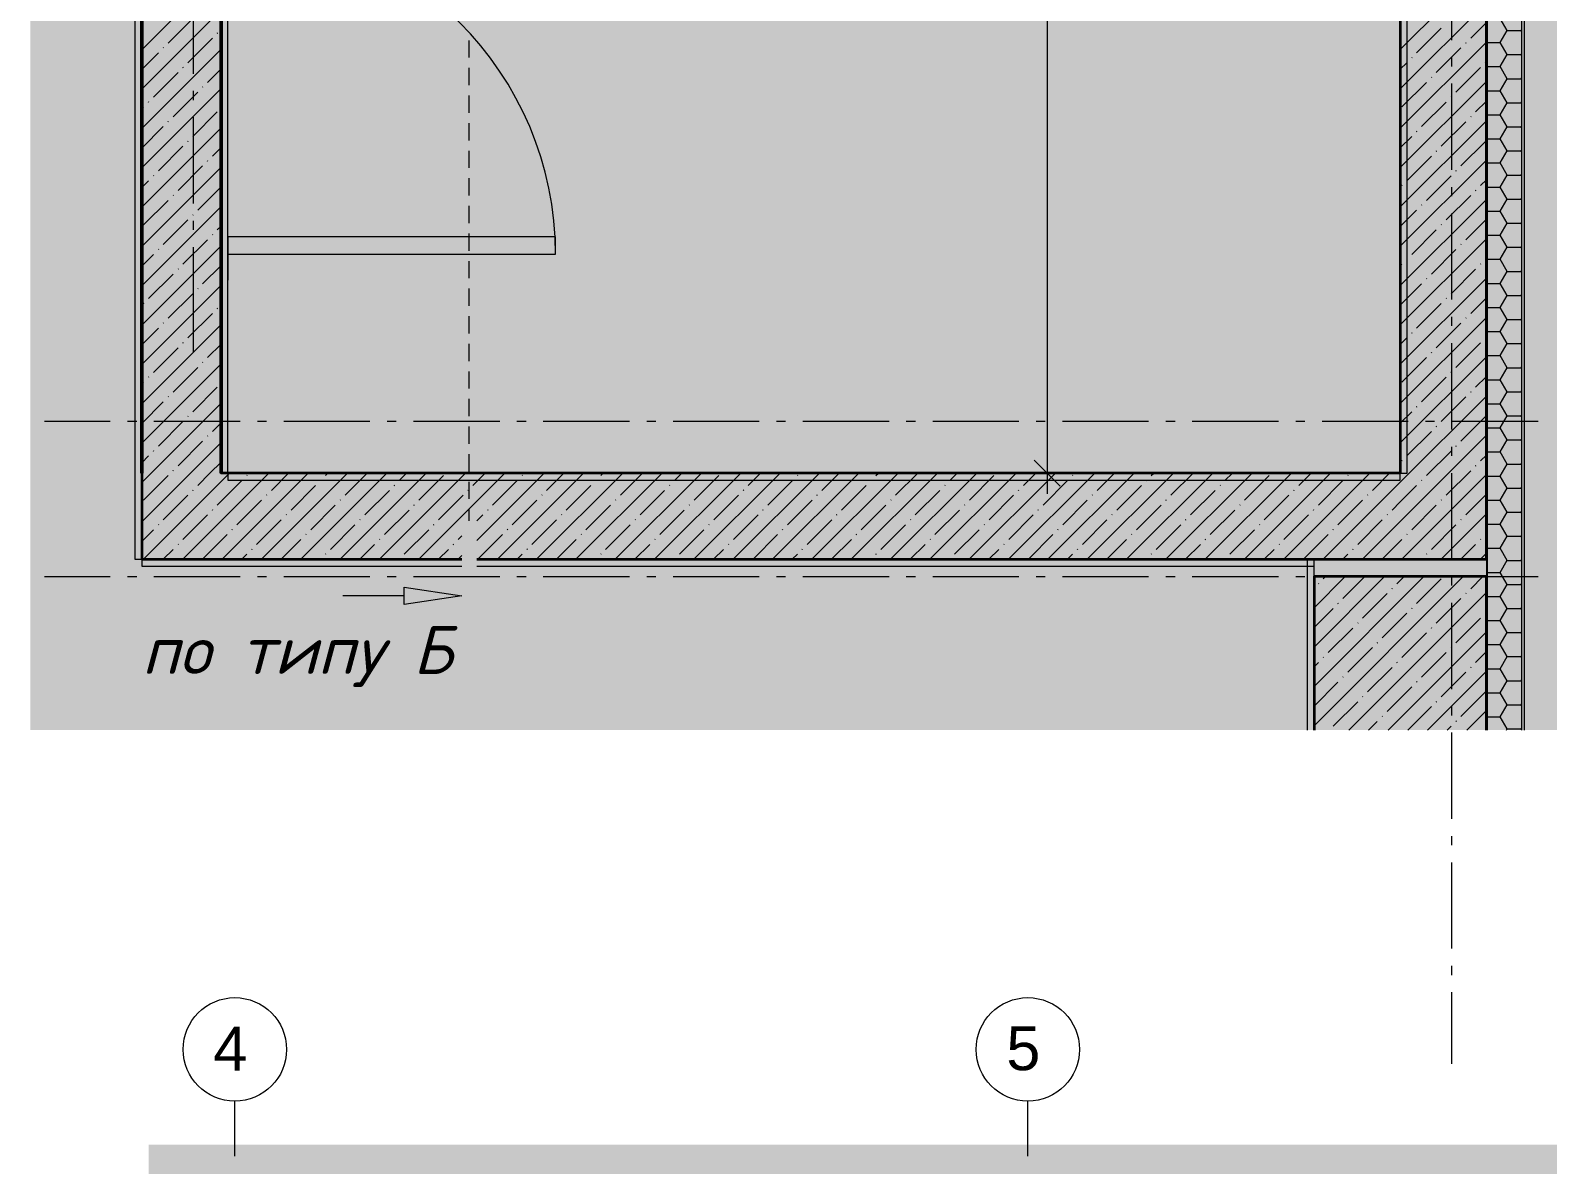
# Model space of a CAD drawing. Header units: millimetres. Extents: x -81576 to 1046824, y -248937 to 691537.
# Drawn here: x -63151 to -54349, y 615863 to 622442 of the extents above; entities that cross this region are included whole.
import ezdxf

# ---------------------------------------------------------------- set-up
doc = ezdxf.new("R2010")
doc.units = ezdxf.units.MM
doc.layers.add('PDF _Геометрия', color=7, linetype='Continuous', true_color=0x1d1d1d)
doc.layers.add('PDF _Сплошная заливка', color=7, linetype='Continuous', true_color=0xffffff)
doc.layers.add('PDF _Текст', color=7, linetype='Continuous')
doc.styles.add('PDF ArialMT', font='arial.ttf')
doc.styles.add('PDF ISOCPEUR Italic', font='isocpeui.ttf')

msp = doc.modelspace()

# ---------------------------------------------------------------- hatches: boundary and pattern name
at = {"layer": 'PDF _Сплошная заливка', "true_color": 0x636466, "transparency": 33554559}
h = msp.add_hatch(color=251, dxfattribs=at)
h.paths.add_polyline_path([(-60647.6, 619162.8), (-60981.3, 619112.8), (-60981.3, 619212.8)], flags=0)
h.paths.add_polyline_path([(-60647.6, 636704.9), (-60981.3, 636654.9), (-60981.3, 636754.9)], flags=0)
h.paths.add_polyline_path([(-63150.7, 618383.4), (-55744.3, 618383.4), (-55744.3, 619333.9), (-60560.9, 619333.9), (-60560.9, 618946.9), (-60647.6, 618946.9), (-60647.6, 619333.9), (-62504.3, 619333.9), (-62504.3, 619373.9), (-62544.3, 619373.9), (-62544.3, 636573.9), (-62504.3, 636573.9), (-62504.3, 636613.9), (-60647.6, 636613.9), (-60647.6, 636920.8), (-60560.9, 636920.8), (-60560.9, 636613.9), (-55744.3, 636613.9), (-55744.3, 637073.9), (-55704.3, 637073.9), (-55704.3, 637113.9), (-55244.3, 637113.9), (-55244.3, 637448.6), (-63150.7, 637448.6), (-63150.7, 619373.9)], flags=0)
h.paths.add_polyline_path([(-54484.3, 618383.4), (-53867.8, 618383.4), (-53867.8, 637448.6), (-54484.3, 637448.6), (-54484.3, 623149.7)], flags=0)
h.paths.add_polyline_path([(-55204.3, 619273.8), (-54704.3, 619273.8), (-54704.3, 619373.9), (-55704.3, 619373.9), (-55704.3, 619273.8)], flags=0)
h.paths.add_polyline_path([(-62004.3, 619873.9), (-55204.3, 619873.9), (-55204.3, 633073.9), (-56391, 632520.5), (-56438.2, 632326), (-56570.3, 632609.3), (-56617.6, 632414.8), (-57764.3, 631880.1), (-57764.3, 624613.9), (-57804.3, 624613.9), (-57804.3, 624573.9), (-58304.3, 624573.9), (-58304.3, 624613.9), (-58344.3, 624613.9), (-58344.3, 625193.9), (-60204.3, 625193.9), (-60204.3, 625273.9), (-62004.3, 625273.9), (-62004.3, 623149.7)], flags=0)
h.paths.add_polyline_path([(-57011.1, 632144.1), (-57085.1, 632144.1), (-57085.1, 632184.1), (-57005.1, 632184.1), (-57005.1, 632144.1)], flags=0)
h.paths.add_polyline_path([(-57011.1, 632150.1), (-57011.1, 632178.1), (-57079.1, 632178.1), (-57079.1, 632150.1), (-57039.1, 632150.1)], flags=0)
h.paths.add_polyline_path([(-58509.2, 636053.9), (-58304.3, 636053.9), (-58304.3, 636073.9), (-62004.3, 636073.9), (-62004.3, 636053.9)], flags=0)
h.paths.add_polyline_path([(-57804.3, 636053.9), (-55204.3, 636053.9), (-55204.3, 636073.9), (-57804.3, 636073.9)], flags=0)
for points in [[(-54704.3, 618383.4), (-54700.3, 618383.4), (-54700.3, 637448.6), (-54704.3, 637448.6), (-54704.3, 619273.8)], [(-62544.3, 619373.9), (-62504.3, 619373.9), (-62504.3, 636573.9), (-62544.3, 636573.9), (-62544.3, 619873.9)], [(-55204.3, 619373.9), (-54704.3, 619373.9), (-54704.3, 636073.9), (-55204.3, 636073.9), (-55204.3, 619833.9)], [(-62044.3, 619373.9), (-60647.6, 619373.9), (-60647.6, 619596.9), (-60560.9, 619596.9), (-60560.9, 619373.9), (-55204.3, 619373.9), (-55204.3, 619873.9), (-62504.3, 619873.9), (-62504.3, 619373.9)], [(-60647.6, 618946.9), (-60560.9, 618946.9), (-60560.9, 619596.9), (-60647.6, 619596.9), (-60647.6, 619112.8)], [(-55204.3, 618383.4), (-54704.3, 618383.4), (-54704.3, 619273.8), (-55704.3, 619273.8), (-55704.3, 618383.4)], [(-54204.3, 615562.9), (-54144.3, 615682.9), (-46064.3, 615682.9), (-46064.3, 615979.1), (-62464.3, 615979.1), (-62464.3, 615682.9), (-54384.3, 615682.9), (-54324.3, 615802.9), (-54264.3, 615682.9)]]:
    msp.add_hatch(color=251, dxfattribs=at).paths.add_polyline_path(points)
h = msp.add_hatch(color=251, dxfattribs=at)
h.paths.add_polyline_path([(-62044.3, 619333.9), (-60647.6, 619333.9), (-60647.6, 619373.9), (-62504.3, 619373.9), (-62504.3, 619333.9)], flags=0)
h.paths.add_polyline_path([(-60560.9, 619333.9), (-55704.3, 619333.9), (-55704.3, 619373.9), (-60560.9, 619373.9)], flags=0)

# ---------------------------------------------------------------- linework, layer by layer
at = {"layer": 'PDF _Геометрия', "color": 7, "lineweight": 9}
for points in [[(-54704.3, 637448.6), (-54704.3, 618383.4)], [(-54700.3, 637448.6), (-54700.3, 618383.4)], [(-57251.8, 636173.9), (-57251.8, 633092.3), (-57251.8, 619753.9)], [(-54904.3, 622386.1), (-54904.3, 622886.1)], [(-62204.3, 622190.6), (-62204.3, 622690.6)], [(-54904.3, 622233.2), (-54904.3, 622286.1)], [(-54904.3, 621633.2), (-54904.3, 622133.2)], [(-62204.3, 622037.7), (-62204.3, 622090.6)], [(-62204.3, 621437.7), (-62204.3, 621937.7)], [(-54904.3, 621480.2), (-54904.3, 621533.2)], [(-62204.3, 621284.7), (-62204.3, 621337.7)], [(-54904.3, 620880.2), (-54904.3, 621380.2)], [(-62204.3, 620573.9), (-62204.3, 621184.7)], [(-54904.3, 620727.3), (-54904.3, 620780.2)], [(-54904.3, 620127.3), (-54904.3, 620627.3)], [(-62686.9, 620173.9), (-63069.3, 620173.9)], [(-62533.9, 620173.9), (-62586.9, 620173.9)], [(-61933.9, 620173.9), (-62433.9, 620173.9)], [(-61781, 620173.9), (-61833.9, 620173.9)], [(-61181, 620173.9), (-61681, 620173.9)], [(-61028.1, 620173.9), (-61081, 620173.9)], [(-60428.1, 620173.9), (-60928.1, 620173.9)], [(-60275.2, 620173.9), (-60328.1, 620173.9)], [(-59675.2, 620173.9), (-60175.2, 620173.9)], [(-59522.3, 620173.9), (-59575.2, 620173.9)], [(-58922.3, 620173.9), (-59422.3, 620173.9)], [(-58769.4, 620173.9), (-58822.3, 620173.9)], [(-58169.4, 620173.9), (-58669.4, 620173.9)], [(-58016.4, 620173.9), (-58069.4, 620173.9)], [(-57416.4, 620173.9), (-57916.4, 620173.9)], [(-57263.5, 620173.9), (-57316.4, 620173.9)], [(-56663.5, 620173.9), (-57163.5, 620173.9)], [(-56510.6, 620173.9), (-56563.5, 620173.9)], [(-55910.6, 620173.9), (-56410.6, 620173.9)], [(-55757.7, 620173.9), (-55810.6, 620173.9)], [(-55157.7, 620173.9), (-55657.7, 620173.9)], [(-55004.8, 620173.9), (-55057.7, 620173.9)], [(-54404.8, 620173.9), (-54904.8, 620173.9)], [(-54904.3, 619974.4), (-54904.3, 620027.3)], [(-57145.7, 619873.9), (-57251.8, 619873.9), (-57371.8, 619873.9)], [(-54904.3, 619374.4), (-54904.3, 619874.4)], [(-63069.3, 619273.8), (-62686.9, 619273.8)], [(-62586.9, 619273.8), (-62533.9, 619273.8)], [(-62433.9, 619273.8), (-61933.9, 619273.8)], [(-61833.9, 619273.8), (-61781, 619273.8)], [(-61681, 619273.8), (-61181, 619273.8)], [(-61081, 619273.8), (-61028.1, 619273.8)], [(-60928.1, 619273.8), (-60428.1, 619273.8)], [(-60328.1, 619273.8), (-60275.2, 619273.8)], [(-60175.2, 619273.8), (-59675.2, 619273.8)], [(-59575.2, 619273.8), (-59522.3, 619273.8)], [(-59422.3, 619273.8), (-58922.3, 619273.8)], [(-58822.3, 619273.8), (-58769.4, 619273.8)], [(-58669.4, 619273.8), (-58169.4, 619273.8)], [(-58069.4, 619273.8), (-58016.4, 619273.8)], [(-57916.4, 619273.8), (-57416.4, 619273.8)], [(-57316.4, 619273.8), (-57263.5, 619273.8)], [(-57163.5, 619273.8), (-56663.5, 619273.8)], [(-56563.5, 619273.8), (-56510.6, 619273.8)], [(-56410.6, 619273.8), (-55910.6, 619273.8)], [(-55810.6, 619273.8), (-55757.7, 619273.8)], [(-55657.7, 619273.8), (-55157.7, 619273.8)], [(-55057.7, 619273.8), (-55004.8, 619273.8)], [(-54904.8, 619273.8), (-54404.8, 619273.8)], [(-54904.3, 619221.5), (-54904.3, 619274.4)], [(-60981.3, 619162.8), (-61337.5, 619162.8)], [(-54904.3, 618621.5), (-54904.3, 619121.5)], [(-54904.3, 618468.6), (-54904.3, 618521.5)], [(-54904.3, 617868.6), (-54904.3, 618368.6)], [(-54904.3, 617715.7), (-54904.3, 617768.6)], [(-54904.3, 617115.7), (-54904.3, 617615.7)], [(-54904.3, 616962.7), (-54904.3, 617015.7)], [(-54904.3, 616447.4), (-54904.3, 616862.7)], [(-61964.3, 615912.8), (-61964.3, 616231.4)], [(-57364.3, 615912.8), (-57364.3, 616231.4)]]:
    msp.add_lwpolyline(points, dxfattribs=at)
at = {"layer": 'PDF _Геометрия', "color": 7, "lineweight": 15}
for points in [[(-54500.3, 637448.6), (-54500.3, 618383.4)], [(-54484.3, 618383.4), (-54484.3, 637448.6)], [(-62504.3, 636073.9), (-62504.3, 636573.9), (-62544.3, 636573.9), (-62544.3, 619373.9), (-62504.3, 619373.9), (-62504.3, 619873.9)], [(-62044.3, 619873.9), (-62004.3, 619873.9), (-62004.3, 636073.9), (-62044.3, 636073.9)], [(-62004.3, 621143.9), (-62004.3, 620993.9)], [(-60647.6, 619373.9), (-62504.3, 619373.9), (-62504.3, 619333.9), (-60647.6, 619333.9)], [(-60560.9, 619333.9), (-55704.3, 619333.9), (-55704.3, 619373.9), (-60560.9, 619373.9)], [(-55704.3, 618383.4), (-55704.3, 619373.9), (-55744.3, 619373.9), (-55744.3, 618383.4)]]:
    msp.add_lwpolyline(points, dxfattribs=at)
at = {"layer": 'PDF _Геометрия', "color": 7, "lineweight": 35}
for points in [[(-60647.6, 636573.9), (-62504.3, 636573.9), (-62504.3, 636073.9), (-62504.3, 619873.9), (-62504.3, 619373.9), (-60647.6, 619373.9)], [(-60560.9, 619373.9), (-55204.3, 619373.9), (-54704.3, 619373.9), (-54704.3, 636073.9), (-55204.3, 636073.9), (-55204.3, 619873.9), (-62044.3, 619873.9), (-62044.3, 636073.9), (-55704.3, 636073.9), (-55704.3, 636573.9), (-60560.9, 636573.9)], [(-54704.3, 618383.4), (-54704.3, 619273.8), (-55704.3, 619273.8), (-55704.3, 618383.4)]]:
    msp.add_lwpolyline(points, dxfattribs=at)
at = {"layer": 'PDF _Геометрия', "color": 7, "lineweight": 50}
for points in [[(-62504.3, 619873.9), (-62504.3, 636073.9)], [(-62044.3, 636073.9), (-62044.3, 619873.9)]]:
    msp.add_lwpolyline(points, dxfattribs=at)
at = {"layer": 'PDF _Геометрия', "color": 7, "lineweight": 15}
for points in [[(-55204.3, 636073.9), (-55204.3, 619873.9), (-55164.3, 619873.9), (-55164.3, 636073.9)], [(-62004.3, 621143.9), (-60104.3, 621143.9), (-60104.3, 621243.9), (-62004.3, 621243.9)], [(-55204.3, 619873.9), (-62004.3, 619873.9), (-62004.3, 619833.9), (-55204.3, 619833.9)]]:
    msp.add_lwpolyline(points, close=True, dxfattribs=at)
at = {"layer": 'PDF _Геометрия', "color": 7, "lineweight": 9}
msp.add_lwpolyline([(-60104.3, 621143.9, 0.414213), (-62004.3, 623043.9), (-61867.7, 623057.3), (-61736.4, 623097.1), (-61615.4, 623161.8), (-61509.3, 623248.9), (-61422.2, 623355), (-61357.6, 623476), (-61317.7, 623607.3), (-61304.3, 623743.9)], format="xyb", dxfattribs=at)
at = {"layer": 'PDF _Геометрия', "color": 250, "lineweight": 9, "true_color": 0x2c2c2c}
for points in [[(-55204.3, 622330.3), (-54704.3, 622830.3)], [(-62504.3, 622329.4), (-62044.3, 622789.4)], [(-62504.3, 622101.3), (-62044.3, 622561.3)], [(-55204.3, 622102.2), (-54704.3, 622602.2)], [(-62351.1, 622368.5), (-62208.6, 622511.1)], [(-55109, 622311.5), (-54966.4, 622454)], [(-54795.4, 622397), (-54704.3, 622488.1)], [(-54583.8, 622441), (-54624.1, 622510.8)], [(-62237.1, 622254.5), (-62094.5, 622397)], [(-62066, 622425.5), (-62063.6, 622427.9)], [(-55204.3, 621874.1), (-54704.3, 622374.1)], [(-54823.9, 622368.5), (-54821.5, 622370.9)], [(-54700.3, 622371.2), (-54624, 622371.2)], [(-54624.1, 622371.2), (-54583.7, 622441)], [(-54583.8, 622301.3), (-54624.1, 622371.2)], [(-54583.7, 622441), (-54503.1, 622441)], [(-54503.1, 622441), (-54500.3, 622445.9)], [(-54500.3, 622436.1), (-54503.1, 622441)], [(-62504.3, 621873.2), (-62044.3, 622333.2)], [(-62504.3, 622215.4), (-62408.1, 622311.5)], [(-62379.6, 622340), (-62377.3, 622342.4)], [(-55137.5, 622283), (-55135.1, 622285.3)], [(-54994.9, 622197.4), (-54852.4, 622340)], [(-54624.1, 622231.5), (-54583.7, 622301.4)], [(-54583.7, 622301.3), (-54503.1, 622301.3)], [(-54503.1, 622301.4), (-54500.3, 622306.2)], [(-54500.3, 622296.4), (-54503.1, 622301.3)], [(-62436.7, 622054.9), (-62294.1, 622197.4)], [(-62265.6, 622225.9), (-62263.2, 622228.3)], [(-62123, 622140.4), (-62044.3, 622219.2)], [(-55204.3, 622216.2), (-55166, 622254.5)], [(-54880.9, 622083.4), (-54738.3, 622225.9)], [(-54709.8, 622254.5), (-54707.4, 622256.8)], [(-54700.3, 622231.5), (-54624, 622231.5)], [(-54583.8, 622161.6), (-54624.1, 622231.5)], [(-62504.3, 621645.1), (-62044.3, 622105.1)], [(-62151.5, 622111.9), (-62149.2, 622114.3)], [(-55204.3, 621646), (-54704.3, 622146)], [(-55194.5, 621997.9), (-55052, 622140.4)], [(-55023.5, 622168.9), (-55021.1, 622171.3)], [(-54624.1, 622091.8), (-54583.7, 622161.7)], [(-54583.7, 622161.6), (-54503.1, 622161.6)], [(-54503.1, 622161.7), (-54500.3, 622166.6)], [(-54500.3, 622156.7), (-54503.1, 622161.6)], [(-62465.2, 622026.4), (-62462.8, 622028.7)], [(-62322.6, 621940.8), (-62180, 622083.4)], [(-55080.5, 621883.8), (-54937.9, 622026.4)], [(-54909.4, 622054.9), (-54907, 622057.2)], [(-54766.8, 621969.3), (-54704.3, 622031.9)], [(-54700.3, 622091.8), (-54624, 622091.8)], [(-54583.8, 622022), (-54624.1, 622091.8)], [(-54624.1, 621952.2), (-54583.7, 622022)], [(-54583.7, 622022), (-54503.1, 622022)], [(-54503.1, 622022), (-54500.3, 622026.9)], [(-54500.3, 622017), (-54503.1, 622022)], [(-62504.3, 621987.3), (-62493.7, 621997.9)], [(-62208.6, 621826.8), (-62066, 621969.3)], [(-54795.4, 621940.8), (-54793, 621943.2)], [(-54700.3, 621952.1), (-54624, 621952.1)], [(-54583.8, 621882.3), (-54624.1, 621952.1)], [(-62504.3, 621759.2), (-62379.6, 621883.8)], [(-62504.3, 621417), (-62044.3, 621877)], [(-62351.1, 621912.3), (-62348.8, 621914.7)], [(-55204.3, 621417.9), (-54704.3, 621917.9)], [(-55109, 621855.3), (-55106.6, 621857.7)], [(-54966.4, 621769.8), (-54823.9, 621912.3)], [(-54624.1, 621812.5), (-54583.7, 621882.3)], [(-54583.7, 621882.3), (-54503.1, 621882.3)], [(-54503.1, 621882.3), (-54500.3, 621887.2)], [(-54500.3, 621877.4), (-54503.1, 621882.3)], [(-62408.1, 621627.2), (-62265.6, 621769.8)], [(-62237.1, 621798.3), (-62234.7, 621800.6)], [(-62094.5, 621712.7), (-62044.3, 621763)], [(-55204.3, 621760), (-55137.5, 621826.8)], [(-54852.4, 621655.7), (-54709.8, 621798.3)], [(-54700.3, 621812.4), (-54624, 621812.4)], [(-54583.8, 621742.6), (-54624.1, 621812.4)], [(-54503.1, 621742.6), (-54500.3, 621747.5)], [(-62123, 621684.2), (-62120.7, 621686.6)], [(-55204.3, 621189.8), (-54704.3, 621689.8)], [(-55166, 621570.2), (-55023.5, 621712.7)], [(-54994.9, 621741.2), (-54992.6, 621743.6)], [(-54700.3, 621672.8), (-54624, 621672.8)], [(-54624.1, 621672.8), (-54583.7, 621742.6)], [(-54583.8, 621602.9), (-54624.1, 621672.8)], [(-54583.7, 621742.6), (-54503.1, 621742.6)], [(-54500.3, 621737.7), (-54503.1, 621742.6)], [(-62504.3, 621188.9), (-62044.3, 621648.9)], [(-62436.7, 621598.7), (-62434.3, 621601)], [(-62294.1, 621513.1), (-62151.5, 621655.7)], [(-55052, 621456.1), (-54909.4, 621598.7)], [(-54880.9, 621627.2), (-54878.5, 621629.6)], [(-54738.3, 621541.7), (-54704.3, 621575.7)], [(-54624.1, 621533.1), (-54583.7, 621603)], [(-54583.7, 621602.9), (-54503.1, 621602.9)], [(-54503.1, 621603), (-54500.3, 621607.8)], [(-54500.3, 621598), (-54503.1, 621602.9)], [(-62504.3, 621531.1), (-62465.2, 621570.2)], [(-62322.6, 621484.6), (-62320.2, 621487)], [(-62180, 621399.1), (-62044.3, 621534.9)], [(-55194.5, 621541.7), (-55192.2, 621544)], [(-54937.9, 621342.1), (-54795.4, 621484.6)], [(-54766.8, 621513.1), (-54764.5, 621515.5)], [(-54700.3, 621533.1), (-54624, 621533.1)], [(-54583.8, 621463.2), (-54624.1, 621533.1)], [(-62504.3, 620960.8), (-62044.3, 621420.8)], [(-62493.7, 621313.6), (-62351.1, 621456.1)], [(-55204.3, 620961.7), (-54704.3, 621461.7)], [(-55204.3, 621303.8), (-55109, 621399.1)], [(-55080.5, 621427.6), (-55078.1, 621430)], [(-54624.1, 621393.4), (-54583.7, 621463.3)], [(-54583.7, 621463.2), (-54503.1, 621463.2)], [(-54503.1, 621463.3), (-54500.3, 621468.2)], [(-54500.3, 621458.3), (-54503.1, 621463.2)], [(-62379.6, 621199.5), (-62237.1, 621342.1)], [(-62208.6, 621370.6), (-62206.2, 621372.9)], [(-62066, 621285), (-62044.3, 621306.8)], [(-54966.4, 621313.6), (-54964.1, 621315.9)], [(-54823.9, 621228), (-54704.3, 621347.6)], [(-54700.3, 621393.4), (-54624, 621393.4)], [(-54583.8, 621323.5), (-54624.1, 621393.4)], [(-54624.1, 621253.7), (-54583.7, 621323.6)], [(-54583.7, 621323.6), (-54503.1, 621323.6)], [(-54503.1, 621323.6), (-54500.3, 621328.5)], [(-54500.3, 621318.6), (-54503.1, 621323.5)], [(-62265.6, 621085.5), (-62123, 621228)], [(-62094.5, 621256.5), (-62092.1, 621258.9)], [(-55204.3, 620733.6), (-54704.3, 621233.6)], [(-55137.5, 621142.5), (-54994.9, 621285)], [(-54700.3, 621253.7), (-54624, 621253.7)], [(-54583.8, 621183.9), (-54624.1, 621253.7)], [(-62504.3, 620732.7), (-62044.3, 621192.7)], [(-62504.3, 621074.9), (-62436.7, 621142.5)], [(-62408.1, 621171), (-62405.8, 621173.4)], [(-55023.5, 621028.4), (-54880.9, 621171)], [(-54852.4, 621199.5), (-54850, 621201.9)], [(-54624.1, 621114.1), (-54583.7, 621183.9)], [(-54583.7, 621183.9), (-54503.1, 621183.9)], [(-54503.1, 621183.9), (-54500.3, 621188.8)], [(-54500.3, 621179), (-54503.1, 621183.9)], [(-62294.1, 621056.9), (-62291.7, 621059.3)], [(-62151.5, 620971.4), (-62044.3, 621078.7)], [(-55204.3, 621075.7), (-55194.5, 621085.5)], [(-55166, 621114), (-55163.6, 621116.3)], [(-54909.4, 620914.4), (-54766.8, 621056.9)], [(-54738.3, 621085.5), (-54736, 621087.8)], [(-54709.8, 621114), (-54704.3, 621119.5)], [(-54700.3, 621114), (-54624, 621114)], [(-54583.8, 621044.2), (-54624.1, 621114)], [(-54624.1, 620974.4), (-54583.7, 621044.2)], [(-54583.7, 621044.2), (-54503.1, 621044.2)], [(-54503.1, 621044.2), (-54500.3, 621049.1)], [(-54500.3, 621039.3), (-54503.1, 621044.2)], [(-62504.3, 620504.6), (-62044.3, 620964.6)], [(-62465.2, 620885.9), (-62322.6, 621028.4)], [(-55204.3, 620505.5), (-54704.3, 621005.5)], [(-55204.3, 620847.6), (-55080.5, 620971.4)], [(-55052, 620999.9), (-55049.6, 621002.3)], [(-54700.3, 620974.3), (-54624, 620974.3)], [(-54583.8, 620904.5), (-54624.1, 620974.3)], [(-62351.1, 620771.8), (-62208.6, 620914.4)], [(-62180, 620942.9), (-62177.7, 620945.3)], [(-54937.9, 620885.9), (-54935.5, 620888.2)], [(-54795.4, 620800.3), (-54704.3, 620891.4)], [(-54624.1, 620834.7), (-54583.7, 620904.5)], [(-54583.7, 620904.5), (-54503.1, 620904.5)], [(-54503.1, 620904.5), (-54500.3, 620909.4)], [(-54500.3, 620899.6), (-54503.1, 620904.5)], [(-62493.7, 620857.4), (-62491.3, 620859.7)], [(-62237.1, 620657.8), (-62094.5, 620800.3)], [(-62066, 620828.8), (-62063.6, 620831.2)], [(-55109, 620714.8), (-54966.4, 620857.4)], [(-54700.3, 620834.7), (-54624, 620834.7)], [(-54583.8, 620764.8), (-54624.1, 620834.7)], [(-62504.3, 620276.5), (-62044.3, 620736.5)], [(-62504.3, 620618.7), (-62408.1, 620714.8)], [(-62379.6, 620743.3), (-62377.3, 620745.7)], [(-55204.3, 620277.4), (-54704.3, 620777.4)], [(-54994.9, 620600.7), (-54852.4, 620743.3)], [(-54823.9, 620771.8), (-54821.5, 620774.2)], [(-54700.3, 620695), (-54624, 620695)], [(-54624.1, 620695), (-54583.7, 620764.9)], [(-54583.8, 620625.1), (-54624.1, 620695)], [(-54583.7, 620764.8), (-54503.1, 620764.8)], [(-54503.1, 620764.9), (-54500.3, 620769.7)], [(-54500.3, 620759.9), (-54503.1, 620764.8)], [(-62265.6, 620629.3), (-62263.2, 620631.6)], [(-62123, 620543.7), (-62044.3, 620622.5)], [(-55204.3, 620619.5), (-55166, 620657.8)], [(-55137.5, 620686.3), (-55135.1, 620688.7)], [(-54880.9, 620486.7), (-54738.3, 620629.3)], [(-54709.8, 620657.8), (-54707.4, 620660.1)], [(-54624.1, 620555.3), (-54583.7, 620625.2)], [(-54583.7, 620625.1), (-54503.1, 620625.1)], [(-54503.1, 620625.2), (-54500.3, 620630.1)], [(-54500.3, 620620.2), (-54503.1, 620625.1)], [(-62436.7, 620458.2), (-62294.1, 620600.7)], [(-62151.5, 620515.2), (-62149.2, 620517.6)], [(-55204.3, 620049.3), (-54704.3, 620549.3)], [(-55194.5, 620401.2), (-55052, 620543.7)], [(-55023.5, 620572.2), (-55021.1, 620574.6)], [(-54700.3, 620555.3), (-54624, 620555.3)], [(-54583.8, 620485.5), (-54624.1, 620555.3)], [(-62504.3, 620048.4), (-62044.3, 620508.4)], [(-62465.2, 620429.7), (-62462.8, 620432)], [(-62322.6, 620344.1), (-62180, 620486.7)], [(-55080.5, 620287.1), (-54937.9, 620429.7)], [(-54909.4, 620458.2), (-54907, 620460.6)], [(-54766.8, 620372.6), (-54704.3, 620435.2)], [(-54624.1, 620415.7), (-54583.7, 620485.5)], [(-54583.7, 620485.5), (-54503.1, 620485.5)], [(-54503.1, 620485.5), (-54500.3, 620490.4)], [(-54500.3, 620480.5), (-54503.1, 620485.5)], [(-62504.3, 620390.6), (-62493.7, 620401.2)], [(-62208.6, 620230.1), (-62066, 620372.6)], [(-54795.4, 620344.1), (-54793, 620346.5)], [(-54700.3, 620415.6), (-54624, 620415.6)], [(-54583.8, 620345.8), (-54624.1, 620415.6)], [(-54624.1, 620276), (-54583.7, 620345.8)], [(-54583.7, 620345.8), (-54503.1, 620345.8)], [(-54503.1, 620345.8), (-54500.3, 620350.7)], [(-54500.3, 620340.9), (-54503.1, 620345.8)], [(-62504.3, 620162.5), (-62379.6, 620287.1)], [(-62504.3, 619820.3), (-62450.7, 619873.9), (-62044.3, 620280.3)], [(-62351.1, 620315.6), (-62348.8, 620318)], [(-55651.6, 619373.9), (-55204.3, 619821.2), (-54704.3, 620321.2)], [(-55109, 620258.6), (-55106.6, 620261)], [(-54966.4, 620173.1), (-54823.9, 620315.6)], [(-54700.3, 620275.9), (-54624, 620275.9)], [(-54583.8, 620206.1), (-54624.1, 620275.9)], [(-62408.1, 620030.5), (-62265.6, 620173.1)], [(-62237.1, 620201.6), (-62234.7, 620203.9)], [(-62094.5, 620116), (-62044.3, 620166.3)], [(-55204.3, 620163.3), (-55137.5, 620230.1)], [(-54852.4, 620059), (-54709.8, 620201.6)], [(-54624.1, 620136.3), (-54583.7, 620206.1)], [(-54583.7, 620206.1), (-54503.1, 620206.1)], [(-54503.1, 620206.1), (-54500.3, 620211)], [(-54500.3, 620201.2), (-54503.1, 620206.1)], [(-62123, 620087.5), (-62120.7, 620089.9)], [(-55423.5, 619373.9), (-55204.3, 619593.1), (-54704.3, 620093.1)], [(-55166, 619973.5), (-55023.5, 620116)], [(-54994.9, 620144.5), (-54992.6, 620146.9)], [(-54700.3, 620136.3), (-54624, 620136.3)], [(-54583.8, 620066.4), (-54624.1, 620136.3)], [(-62504.3, 619592.2), (-62222.6, 619873.9), (-62044.3, 620052.2)], [(-62436.7, 620002), (-62434.3, 620004.4)], [(-62294.1, 619916.4), (-62151.5, 620059)], [(-55052, 619859.4), (-54909.4, 620002)], [(-54880.9, 620030.5), (-54878.5, 620032.9)], [(-54700.3, 619996.6), (-54624, 619996.6)], [(-54624.1, 619996.6), (-54583.7, 620066.5)], [(-54583.8, 619926.7), (-54624.1, 619996.6)], [(-54583.7, 620066.4), (-54503.1, 620066.4)], [(-54503.1, 620066.5), (-54500.3, 620071.3)], [(-54500.3, 620061.5), (-54503.1, 620066.4)], [(-62504.3, 619934.4), (-62465.2, 619973.5)], [(-62180, 619802.4), (-62108.6, 619873.9), (-62044.3, 619938.2)], [(-55194.5, 619945), (-55192.2, 619947.3)], [(-54766.8, 619916.4), (-54764.5, 619918.8)], [(-54738.3, 619945), (-54704.3, 619979)], [(-54624.1, 619856.9), (-54583.7, 619926.8)], [(-54583.7, 619926.7), (-54503.1, 619926.7)], [(-54503.1, 619926.8), (-54500.3, 619931.7)], [(-54500.3, 619921.8), (-54503.1, 619926.7)], [(-62494.6, 619373.9), (-61994.6, 619873.9)], [(-62493.7, 619716.9), (-62351.1, 619859.4)], [(-62322.6, 619887.9), (-62320.2, 619890.3)], [(-62266.5, 619373.9), (-61766.5, 619873.9)], [(-62066, 619688.4), (-61923.4, 619830.9)], [(-62038.4, 619373.9), (-61538.4, 619873.9)], [(-61894.9, 619859.4), (-61892.6, 619861.8)], [(-61810.3, 619373.9), (-61310.3, 619873.9)], [(-61752.4, 619773.9), (-61652.4, 619873.9)], [(-61582.2, 619373.9), (-61082.2, 619873.9)], [(-61467.2, 619830.9), (-61464.9, 619833.3)], [(-61438.7, 619859.4), (-61424.3, 619873.9)], [(-61354.1, 619373.9), (-60854.1, 619873.9)], [(-61324.7, 619745.4), (-61196.2, 619873.9)], [(-61126, 619373.9), (-60626, 619873.9)], [(-61011, 619830.9), (-60968.1, 619873.9)], [(-60897.9, 619373.9), (-60397.9, 619873.9)], [(-60897, 619716.9), (-60754.4, 619859.4)], [(-60583.4, 619802.4), (-60511.9, 619873.9)], [(-60560.9, 619482.7), (-60169.8, 619873.9)], [(-60469.3, 619688.4), (-60326.8, 619830.9)], [(-60441.7, 619373.9), (-59941.7, 619873.9)], [(-60298.2, 619859.4), (-60295.9, 619861.8)], [(-60213.6, 619373.9), (-59713.6, 619873.9)], [(-60155.7, 619773.9), (-60055.7, 619873.9)], [(-59985.5, 619373.9), (-59485.5, 619873.9)], [(-59870.6, 619830.9), (-59868.2, 619833.3)], [(-59842, 619859.4), (-59827.6, 619873.9)], [(-59757.4, 619373.9), (-59257.4, 619873.9)], [(-59728, 619745.4), (-59599.5, 619873.9)], [(-59529.3, 619373.9), (-59029.3, 619873.9)], [(-59414.4, 619830.9), (-59371.4, 619873.9)], [(-59301.2, 619373.9), (-58801.2, 619873.9)], [(-59300.3, 619716.9), (-59157.7, 619859.4)], [(-59073.1, 619373.9), (-58573.1, 619873.9)], [(-58986.7, 619802.4), (-58915.2, 619873.9)], [(-58872.6, 619688.4), (-58730.1, 619830.9)], [(-58845, 619373.9), (-58345, 619873.9)], [(-58701.5, 619859.4), (-58699.2, 619861.8)], [(-58616.9, 619373.9), (-58116.9, 619873.9)], [(-58559, 619773.9), (-58459, 619873.9)], [(-58388.8, 619373.9), (-57888.8, 619873.9)], [(-58273.9, 619830.9), (-58271.5, 619833.3)], [(-58245.3, 619859.4), (-58230.9, 619873.9)], [(-58160.7, 619373.9), (-57660.7, 619873.9)], [(-58131.3, 619745.4), (-58002.8, 619873.9)], [(-57932.6, 619373.9), (-57432.6, 619873.9)], [(-57817.7, 619830.9), (-57774.7, 619873.9)], [(-57704.5, 619373.9), (-57204.5, 619873.9)], [(-57703.6, 619716.9), (-57561.1, 619859.4)], [(-57476.4, 619373.9), (-56976.4, 619873.9)], [(-57390, 619802.4), (-57318.5, 619873.9)], [(-57275.9, 619688.4), (-57133.4, 619830.9)], [(-57248.3, 619373.9), (-56748.3, 619873.9)], [(-57104.9, 619859.4), (-57102.5, 619861.8)], [(-57020.2, 619373.9), (-56520.2, 619873.9)], [(-56962.3, 619773.9), (-56862.3, 619873.9)], [(-56792.1, 619373.9), (-56292.1, 619873.9)], [(-56677.2, 619830.9), (-56674.8, 619833.3)], [(-56648.7, 619859.4), (-56634.2, 619873.9)], [(-56564, 619373.9), (-56064, 619873.9)], [(-56534.6, 619745.4), (-56406.1, 619873.9)], [(-56335.9, 619373.9), (-55835.9, 619873.9)], [(-56221, 619830.9), (-56178, 619873.9)], [(-56107.8, 619373.9), (-55607.8, 619873.9)], [(-56106.9, 619716.9), (-55964.4, 619859.4)], [(-55879.7, 619373.9), (-55379.7, 619873.9)], [(-55793.3, 619802.4), (-55721.8, 619873.9)], [(-55679.2, 619688.4), (-55536.7, 619830.9)], [(-55508.2, 619859.4), (-55505.8, 619861.8)], [(-55365.6, 619773.9), (-55265.6, 619873.9)], [(-55195.4, 619373.9), (-54704.3, 619865)], [(-55080.5, 619830.9), (-55078.1, 619833.3)], [(-54937.9, 619745.4), (-54795.4, 619887.9)], [(-54700.3, 619856.9), (-54624, 619856.9)], [(-54583.8, 619787.1), (-54624.1, 619856.9)], [(-62379.6, 619602.8), (-62237.1, 619745.4)], [(-62208.6, 619773.9), (-62206.2, 619776.3)], [(-61780.9, 619745.4), (-61778.5, 619747.7)], [(-61638.3, 619659.8), (-61495.8, 619802.4)], [(-61210.6, 619631.3), (-61068.1, 619773.9)], [(-61039.6, 619802.4), (-61037.2, 619804.8)], [(-60782.9, 619602.8), (-60640.4, 619745.4)], [(-60611.9, 619773.9), (-60609.5, 619776.3)], [(-60184.2, 619745.4), (-60181.8, 619747.7)], [(-60041.6, 619659.8), (-59899.1, 619802.4)], [(-59613.9, 619631.3), (-59471.4, 619773.9)], [(-59442.9, 619802.4), (-59440.5, 619804.8)], [(-59186.3, 619602.8), (-59043.7, 619745.4)], [(-59015.2, 619773.9), (-59012.8, 619776.3)], [(-58587.5, 619745.4), (-58585.1, 619747.7)], [(-58444.9, 619659.8), (-58302.4, 619802.4)], [(-58017.2, 619631.3), (-57874.7, 619773.9)], [(-57846.2, 619802.4), (-57843.8, 619804.8)], [(-57589.6, 619602.8), (-57447, 619745.4)], [(-57418.5, 619773.9), (-57416.1, 619776.3)], [(-56990.8, 619745.4), (-56988.4, 619747.7)], [(-56848.2, 619659.8), (-56705.7, 619802.4)], [(-56420.6, 619631.3), (-56278, 619773.9)], [(-56249.5, 619802.4), (-56247.1, 619804.8)], [(-55992.9, 619602.8), (-55850.3, 619745.4)], [(-55821.8, 619773.9), (-55819.4, 619776.3)], [(-55394.1, 619745.4), (-55391.7, 619747.7)], [(-55251.6, 619659.8), (-55204.3, 619707.1), (-55109, 619802.4)], [(-54823.9, 619631.3), (-54704.3, 619750.9)], [(-54624.1, 619717.3), (-54583.7, 619787.1)], [(-54583.7, 619787.1), (-54503.1, 619787.1)], [(-54503.1, 619787.1), (-54500.3, 619792)], [(-54500.3, 619782.1), (-54503.1, 619787.1)], [(-62094.5, 619659.8), (-62092.1, 619662.2)], [(-61952, 619574.3), (-61809.4, 619716.9)], [(-61524.3, 619545.8), (-61381.7, 619688.4)], [(-61353.2, 619716.9), (-61350.8, 619719.2)], [(-61096.6, 619517.3), (-60954, 619659.8)], [(-60925.5, 619688.4), (-60923.1, 619690.7)], [(-60497.8, 619659.8), (-60495.5, 619662.2)], [(-60355.3, 619574.3), (-60212.7, 619716.9)], [(-59927.6, 619545.8), (-59785, 619688.4)], [(-59756.5, 619716.9), (-59754.1, 619719.2)], [(-59499.9, 619517.3), (-59357.3, 619659.8)], [(-59328.8, 619688.4), (-59326.4, 619690.7)], [(-58901.1, 619659.8), (-58898.8, 619662.2)], [(-58758.6, 619574.3), (-58616, 619716.9)], [(-58330.9, 619545.8), (-58188.3, 619688.4)], [(-58159.8, 619716.9), (-58157.4, 619719.2)], [(-57903.2, 619517.3), (-57760.6, 619659.8)], [(-57732.1, 619688.4), (-57729.8, 619690.7)], [(-57304.4, 619659.8), (-57302.1, 619662.2)], [(-57161.9, 619574.3), (-57019.3, 619716.9)], [(-56734.2, 619545.8), (-56591.6, 619688.4)], [(-56563.1, 619716.9), (-56560.8, 619719.2)], [(-56306.5, 619517.3), (-56163.9, 619659.8)], [(-56135.4, 619688.4), (-56133.1, 619690.7)], [(-55707.8, 619659.8), (-55705.4, 619662.2)], [(-55565.2, 619574.3), (-55422.6, 619716.9)], [(-55137.5, 619545.8), (-54994.9, 619688.4)], [(-54967.3, 619373.9), (-54704.3, 619636.9)], [(-54966.4, 619716.9), (-54964.1, 619719.2)], [(-54700.3, 619717.2), (-54624, 619717.2)], [(-54583.8, 619647.4), (-54624.1, 619717.2)], [(-54624.1, 619577.6), (-54583.7, 619647.4)], [(-54583.7, 619647.4), (-54503.1, 619647.4)], [(-54503.1, 619647.4), (-54500.3, 619652.3)], [(-54500.3, 619642.5), (-54503.1, 619647.4)], [(-62408.1, 619574.3), (-62405.8, 619576.7)], [(-62265.6, 619488.8), (-62123, 619631.3)], [(-61980.5, 619545.8), (-61978.1, 619548.2)], [(-61837.9, 619460.3), (-61695.3, 619602.8)], [(-61666.8, 619631.3), (-61664.5, 619633.7)], [(-61410.2, 619431.7), (-61267.7, 619574.3)], [(-61239.1, 619602.8), (-61236.8, 619605.2)], [(-60811.5, 619574.3), (-60809.1, 619576.7)], [(-60560.9, 619596.8), (-60526.3, 619631.3)], [(-60383.8, 619545.8), (-60381.4, 619548.2)], [(-60241.2, 619460.3), (-60098.7, 619602.8)], [(-60070.1, 619631.3), (-60067.8, 619633.7)], [(-59813.5, 619431.7), (-59671, 619574.3)], [(-59642.5, 619602.8), (-59640.1, 619605.2)], [(-59214.8, 619574.3), (-59212.4, 619576.7)], [(-59072.2, 619488.8), (-58929.6, 619631.3)], [(-58787.1, 619545.8), (-58784.7, 619548.2)], [(-58644.5, 619460.3), (-58502, 619602.8)], [(-58473.4, 619631.3), (-58471.1, 619633.7)], [(-58216.8, 619431.7), (-58074.3, 619574.3)], [(-58045.8, 619602.8), (-58043.4, 619605.2)], [(-57618.1, 619574.3), (-57615.7, 619576.7)], [(-57475.5, 619488.8), (-57333, 619631.3)], [(-57190.4, 619545.8), (-57188, 619548.2)], [(-57047.8, 619460.3), (-56905.3, 619602.8)], [(-56876.8, 619631.3), (-56874.4, 619633.7)], [(-56620.1, 619431.7), (-56477.6, 619574.3)], [(-56449.1, 619602.8), (-56446.7, 619605.2)], [(-56021.4, 619574.3), (-56019, 619576.7)], [(-55878.8, 619488.8), (-55736.3, 619631.3)], [(-55593.7, 619545.8), (-55591.3, 619548.2)], [(-55451.1, 619460.3), (-55308.6, 619602.8)], [(-55280.1, 619631.3), (-55277.7, 619633.7)], [(-55023.5, 619431.7), (-54880.9, 619574.3)], [(-54852.4, 619602.8), (-54850, 619605.2)], [(-54700.3, 619577.5), (-54624, 619577.5)], [(-54583.8, 619507.7), (-54624.1, 619577.5)], [(-62504.3, 619478.2), (-62436.7, 619545.8)], [(-62294.1, 619460.3), (-62291.7, 619462.6)], [(-62151.5, 619374.7), (-62009, 619517.3)], [(-61696.2, 619373.9), (-61581.3, 619488.8)], [(-61552.8, 619517.3), (-61550.4, 619519.6)], [(-61240, 619373.9), (-61153.6, 619460.3)], [(-61125.1, 619488.8), (-61122.7, 619491.1)], [(-60982.5, 619403.2), (-60840, 619545.8)], [(-60697.4, 619460.3), (-60695, 619462.6)], [(-60668.9, 619488.8), (-60647.6, 619510)], [(-60554.8, 619374.7), (-60412.3, 619517.3)], [(-60099.5, 619373.9), (-59984.6, 619488.8)], [(-59956.1, 619517.3), (-59953.7, 619519.6)], [(-59643.3, 619373.9), (-59556.9, 619460.3)], [(-59528.4, 619488.8), (-59526, 619491.1)], [(-59385.8, 619403.2), (-59243.3, 619545.8)], [(-59100.7, 619460.3), (-59098.3, 619462.6)], [(-58958.2, 619374.7), (-58815.6, 619517.3)], [(-58502.8, 619373.9), (-58387.9, 619488.8)], [(-58359.4, 619517.3), (-58357, 619519.6)], [(-58046.6, 619373.9), (-57960.2, 619460.3)], [(-57931.7, 619488.8), (-57929.3, 619491.1)], [(-57789.2, 619403.2), (-57646.6, 619545.8)], [(-57504, 619460.3), (-57501.7, 619462.6)], [(-57361.5, 619374.7), (-57218.9, 619517.3)], [(-56906.1, 619373.9), (-56791.2, 619488.8)], [(-56762.7, 619517.3), (-56760.3, 619519.6)], [(-56449.9, 619373.9), (-56363.5, 619460.3)], [(-56335, 619488.8), (-56332.7, 619491.1)], [(-56192.5, 619403.2), (-56049.9, 619545.8)], [(-55907.3, 619460.3), (-55905, 619462.6)], [(-55764.8, 619374.7), (-55622.2, 619517.3)], [(-55309.4, 619373.9), (-55204.3, 619479), (-55194.5, 619488.8)], [(-55166, 619517.3), (-55163.6, 619519.6)], [(-54853.2, 619373.9), (-54766.8, 619460.3)], [(-54738.3, 619488.8), (-54736, 619491.1)], [(-54709.8, 619517.3), (-54704.3, 619522.8)], [(-54624.1, 619437.9), (-54583.7, 619507.7)], [(-54583.7, 619507.7), (-54503.1, 619507.7)], [(-54503.1, 619507.7), (-54500.3, 619512.6)], [(-54500.3, 619502.8), (-54503.1, 619507.7)], [(-62380.5, 619373.9), (-62322.6, 619431.7)], [(-61924.3, 619373.9), (-61894.9, 619403.2)], [(-61866.4, 619431.7), (-61864, 619434.1)], [(-61468.1, 619373.9), (-61467.2, 619374.7)], [(-61438.7, 619403.2), (-61436.4, 619405.6)], [(-61011, 619374.7), (-61008.7, 619377.1)], [(-60783.8, 619373.9), (-60725.9, 619431.7)], [(-60669.8, 619373.9), (-60647.6, 619396)], [(-60327.6, 619373.9), (-60298.2, 619403.2)], [(-60269.7, 619431.7), (-60267.4, 619434.1)], [(-59871.4, 619373.9), (-59870.6, 619374.7)], [(-59842, 619403.2), (-59839.7, 619405.6)], [(-59414.4, 619374.7), (-59412, 619377.1)], [(-59187.1, 619373.9), (-59129.2, 619431.7)], [(-58730.9, 619373.9), (-58701.5, 619403.2)], [(-58673, 619431.7), (-58670.7, 619434.1)], [(-58274.7, 619373.9), (-58273.9, 619374.7)], [(-58245.3, 619403.2), (-58243, 619405.6)], [(-57817.7, 619374.7), (-57815.3, 619377.1)], [(-57590.4, 619373.9), (-57532.5, 619431.7)], [(-57134.2, 619373.9), (-57104.9, 619403.2)], [(-57076.3, 619431.7), (-57074, 619434.1)], [(-56678, 619373.9), (-56677.2, 619374.7)], [(-56648.7, 619403.2), (-56646.3, 619405.6)], [(-56221, 619374.7), (-56218.6, 619377.1)], [(-55993.7, 619373.9), (-55935.9, 619431.7)], [(-55537.5, 619373.9), (-55508.2, 619403.2)], [(-55479.7, 619431.7), (-55477.3, 619434.1)], [(-55081.3, 619373.9), (-55080.5, 619374.7)], [(-55052, 619403.2), (-55049.6, 619405.6)], [(-54739.2, 619373.9), (-54704.3, 619408.8)], [(-54700.3, 619437.9), (-54624, 619437.9)], [(-54583.8, 619368), (-54624.1, 619437.9)], [(-54503.1, 619368.1), (-54500.3, 619372.9)], [(-54700.3, 619298.2), (-54624, 619298.2)], [(-54624.1, 619298.2), (-54583.7, 619368.1)], [(-54583.8, 619228.3), (-54624.1, 619298.2)], [(-54583.7, 619368), (-54503.1, 619368)], [(-54500.3, 619363.1), (-54503.1, 619368)], [(-55704.3, 619093.1), (-55523.5, 619273.8)], [(-55704.3, 618865), (-55295.4, 619273.8)], [(-55704.3, 618636.9), (-55067.3, 619273.8)], [(-55704.3, 618408.8), (-54839.2, 619273.8)], [(-55679.2, 619232.2), (-55676.9, 619234.5)], [(-55650.7, 619260.7), (-55637.5, 619273.8)], [(-55536.7, 619146.6), (-55409.4, 619273.8)], [(-55251.6, 619203.6), (-55249.2, 619206)], [(-55223, 619232.2), (-55181.3, 619273.8)], [(-55109, 619118.1), (-54966.4, 619260.7)], [(-54795.4, 619203.6), (-54725.1, 619273.8)], [(-54624.1, 619158.5), (-54583.7, 619228.4)], [(-54583.7, 619228.3), (-54503.1, 619228.3)], [(-54503.1, 619228.4), (-54500.3, 619233.3)], [(-54500.3, 619223.4), (-54503.1, 619228.3)], [(-55565.2, 619118.1), (-55562.8, 619120.5)], [(-55501.6, 618383.4), (-54704.3, 619180.7)], [(-55422.6, 619032.6), (-55280.1, 619175.1)], [(-54994.9, 619004.1), (-54852.4, 619146.6)], [(-54823.9, 619175.1), (-54821.5, 619177.5)], [(-54700.3, 619158.5), (-54624, 619158.5)], [(-54583.8, 619088.6), (-54624.1, 619158.5)], [(-55704.3, 618979), (-55593.7, 619089.6)], [(-55308.6, 618918.5), (-55166, 619061.1)], [(-55137.5, 619089.6), (-55135.1, 619092)], [(-54880.9, 618890), (-54738.3, 619032.6)], [(-54709.8, 619061.1), (-54707.4, 619063.5)], [(-54700.3, 619018.8), (-54624, 619018.8)], [(-54624.1, 619018.8), (-54583.7, 619088.7)], [(-54583.8, 618949), (-54624.1, 619018.8)], [(-54583.7, 619088.7), (-54503.1, 619088.7)], [(-54503.1, 619088.7), (-54500.3, 619093.6)], [(-54500.3, 619083.7), (-54503.1, 619088.6)], [(-55622.2, 618833), (-55479.7, 618975.5)], [(-55451.1, 619004.1), (-55448.8, 619006.4)], [(-55273.5, 618383.4), (-54704.3, 618952.6)], [(-55194.5, 618804.5), (-55052, 618947)], [(-55023.5, 618975.5), (-55021.1, 618977.9)], [(-54624.1, 618879.2), (-54583.7, 618949)], [(-54583.7, 618949), (-54503.1, 618949)], [(-54503.1, 618949), (-54500.3, 618953.9)], [(-54500.3, 618944), (-54503.1, 618949)], [(-55508.2, 618718.9), (-55365.6, 618861.5)], [(-55337.1, 618890), (-55334.7, 618892.4)], [(-54909.4, 618861.5), (-54907, 618863.9)], [(-54700.3, 618879.1), (-54624, 618879.1)], [(-54583.8, 618809.3), (-54624.1, 618879.1)], [(-55704.3, 618750.9), (-55679.2, 618776)], [(-55650.7, 618804.5), (-55648.4, 618806.8)], [(-55223, 618776), (-55220.7, 618778.3)], [(-55080.5, 618690.4), (-54937.9, 618833)], [(-54766.8, 618776), (-54704.3, 618838.5)], [(-54624.1, 618739.5), (-54583.7, 618809.3)], [(-54583.7, 618809.3), (-54503.1, 618809.3)], [(-54503.1, 618809.3), (-54500.3, 618814.2)], [(-54500.3, 618804.4), (-54503.1, 618809.3)], [(-55536.7, 618690.4), (-55534.3, 618692.8)], [(-55394.1, 618604.9), (-55251.6, 618747.4)], [(-55045.4, 618383.4), (-54704.3, 618724.5)], [(-54966.4, 618576.4), (-54823.9, 618718.9)], [(-54795.4, 618747.4), (-54793, 618749.8)], [(-54700.3, 618739.4), (-54624, 618739.4)], [(-54583.8, 618669.6), (-54624.1, 618739.4)], [(-54624.1, 618599.8), (-54583.7, 618669.6)], [(-54583.7, 618669.6), (-54503.1, 618669.6)], [(-54503.1, 618669.6), (-54500.3, 618674.5)], [(-54500.3, 618664.7), (-54503.1, 618669.6)], [(-55704.3, 618522.8), (-55565.2, 618661.9)], [(-55422.6, 618576.4), (-55420.3, 618578.7)], [(-55280.1, 618490.8), (-55137.5, 618633.4)], [(-55109, 618661.9), (-55106.6, 618664.3)], [(-54852.4, 618462.3), (-54709.8, 618604.9)], [(-54700.3, 618599.8), (-54624, 618599.8)], [(-54583.8, 618529.9), (-54624.1, 618599.8)], [(-55593.7, 618405.3), (-55451.1, 618547.9)], [(-55159.4, 618383.4), (-55023.5, 618519.3)], [(-54994.9, 618547.9), (-54992.6, 618550.2)], [(-54817.3, 618383.4), (-54704.3, 618496.4)], [(-54624.1, 618460.1), (-54583.7, 618530)], [(-54583.7, 618529.9), (-54503.1, 618529.9)], [(-54503.1, 618530), (-54500.3, 618534.8)], [(-54500.3, 618525), (-54503.1, 618529.9)], [(-55387.5, 618383.4), (-55337.1, 618433.8)], [(-55308.6, 618462.3), (-55306.2, 618464.7)], [(-54931.3, 618383.4), (-54909.4, 618405.3)], [(-54880.9, 618433.8), (-54878.5, 618436.2)], [(-54700.3, 618460.1), (-54624, 618460.1)], [(-54583.8, 618390.2), (-54624.1, 618460.1)], [(-54587.7, 618383.4), (-54583.7, 618390.3)], [(-54583.7, 618390.2), (-54503.1, 618390.2)], [(-54503.1, 618390.3), (-54500.3, 618395.2)], [(-54500.3, 618385.3), (-54503.1, 618390.2)]]:
    msp.add_lwpolyline(points, dxfattribs=at)
at = {"layer": 'PDF _Геометрия', "color": 8, "lineweight": 9, "true_color": 0x808080}
for points in [[(-60604.3, 622283.9), (-60604.3, 622383.9)], [(-60604.3, 622123.9), (-60604.3, 622223.9)], [(-60604.3, 621963.9), (-60604.3, 622063.9)], [(-60604.3, 621803.9), (-60604.3, 621903.9)], [(-60604.3, 621643.9), (-60604.3, 621743.9)], [(-60604.3, 621483.9), (-60604.3, 621583.9)], [(-60604.3, 621323.9), (-60604.3, 621423.9)], [(-60604.3, 621163.9), (-60604.3, 621263.9)], [(-60604.3, 621003.9), (-60604.3, 621103.9)], [(-60604.3, 620843.9), (-60604.3, 620943.9)], [(-60604.3, 620683.9), (-60604.3, 620783.9)], [(-60604.3, 620523.9), (-60604.3, 620623.9)], [(-60604.3, 620363.9), (-60604.3, 620463.9)], [(-60604.3, 620203.9), (-60604.3, 620303.9)], [(-60604.3, 620043.9), (-60604.3, 620143.9)], [(-60604.3, 619883.9), (-60604.3, 619983.8)], [(-60604.3, 619723.9), (-60604.3, 619823.9)], [(-60604.3, 619596.9), (-60604.3, 619663.8)]]:
    msp.add_lwpolyline(points, dxfattribs=at)
at = {"layer": 'PDF _Геометрия', "color": 7, "lineweight": 20}
msp.add_lwpolyline([(-57176.8, 619798.9), (-57251.8, 619873.9), (-57326.8, 619948.9)], dxfattribs=at)
at = {"layer": 'PDF _Геометрия', "color": 7, "lineweight": 9}
msp.add_lwpolyline([(-60647.6, 619162.8), (-60981.3, 619112.8), (-60981.3, 619212.8)], close=True, dxfattribs=at)
at = {"layer": 'PDF _Геометрия', "color": 7, "lineweight": 20}
for centre in [(-61964.3, 616531.4), (-57364.3, 616531.4)]:
    msp.add_circle(centre, 300, dxfattribs=at)
at = {"layer": 'PDF _Сплошная заливка', "lineweight": 35, "transparency": 33554559}
for points in [[(-54500.3, 618383.4), (-54500.3, 637448.6), (-54700.3, 618383.4), (-54700.3, 637448.6)], [(-54484.3, 618383.4), (-54484.3, 637448.6), (-54500.3, 618383.4), (-54500.3, 637448.6)], [(-62044.3, 619873.9), (-62044.3, 636073.9), (-62504.3, 619873.9), (-62504.3, 636073.9)], [(-62004.3, 619873.9), (-62004.3, 636073.9), (-62044.3, 619873.9), (-62044.3, 636073.9)], [(-55704.3, 618383.4), (-55704.3, 619333.9), (-55744.3, 618383.4), (-55744.3, 619333.9)]]:
    msp.add_solid(points, dxfattribs=at)
at = {"layer": 'PDF _Сплошная заливка', "color": 7, "lineweight": 35, "transparency": 33554559}
msp.add_solid([(-60981.3, 619112.8), (-60647.6, 619162.8), (-60981.3, 619201.9), (-60981.3, 619212.8)], dxfattribs=at)

# ---------------------------------------------------------------- texts
at = {"layer": 'PDF _Текст', "attachment_point": 4}
for s, insert, char_height, style in [('по типу Б', (-62504.2, 618810.7), 279.4, 'PDF ISOCPEUR Italic'), ('4', (-62089.1, 616535.9), 254, 'PDF ArialMT'), ('5', (-57489.1, 616535.9), 254, 'PDF ArialMT')]:
    msp.add_mtext(s, dxfattribs=dict(at, insert=insert, char_height=char_height, style=style))

doc.saveas('drawing.dxf')
